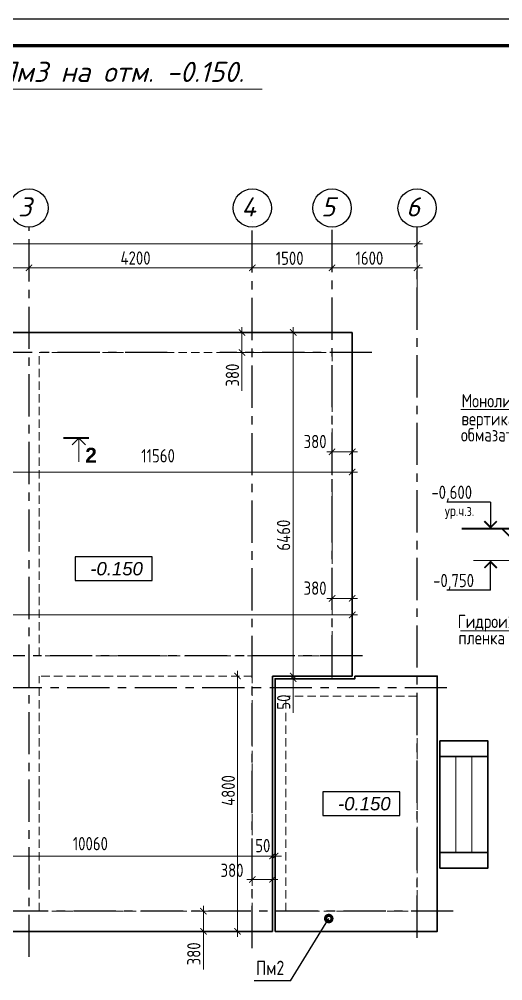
# Model space of a CAD drawing. Extents: x -12289450 to -10763036, y -7834513 to -6150123.
# Drawn here: x -11129377 to -11120280, y -7822890 to -7804813 of the extents above; entities that cross this region are included whole.
import ezdxf

# ---------------------------------------------------------------- set-up
doc = ezdxf.new("R2010")
doc.units = 0
doc.header["$LTSCALE"] = 25
doc.header["$PDMODE"] = 35
doc.linetypes.add('CENTER', pattern=[50.8, 31.75, -6.35, 6.35, -6.35])
doc.linetypes.add('HIDDEN', pattern=[9.525, 6.35, -3.175])
doc.layers.get('DefPoints').update_dxf_attribs({"color": 10, "lineweight": 30})
for name, color, linetype in [('001-ПЕРЕГОРОДКИ', 5, 'Continuous'), ('005-РАЗМЕРЫ', 252, 'Continuous'), ('014-ОСИ', 251, 'CENTER'), ('Annotation - Text', 7, 'Continuous'), ('Текст', 7, 'Continuous')]:
    doc.layers.add(name, color=color, linetype=linetype)
for name, color, linetype, lineweight in [('Ростверк', 5, 'Continuous', 35), ('СТЕНЫ', 5, 'Continuous', 40), ('Текст AMS', 7, 'Continuous', 9), ('ФУНДАМЕНТ', 5, 'Continuous', 30)]:
    doc.layers.add(name, color=color, linetype=linetype, lineweight=lineweight)
doc.styles.add('gismo', font='isocpeui.ttf')
doc.styles.add('GOST 2.304', font='cs_gost2304.shx')
doc.styles.add('Isocpeur', font='isocpeui.ttf')
doc.styles.get("Standard").update_dxf_attribs({"font": 'arial.ttf'})
doc.styles.add('СГЕНЕРИР_СТИЛЬ_1', font='arialbd.ttf')
doc.styles.add('Текстер', font='ariali.ttf')
doc.dimstyles.new('1', dxfattribs={"dimscale": 100, "dimtxt": 2.5, "dimasz": 1.2, "dimexe": 1, "dimexo": 1, "dimgap": 0.5, "dimtad": 1, "dimdec": 0, "dimzin": 0, "dimdsep": 46, "dimtxsty": 'GOST 2.304', "dimblk": 'ARCHTICK', "dimcen": 0.09, "dimdle": 1, "dimclrd": 256, "dimclre": 256, "dimclrt": 7, "dimadec": 0, "dimazin": 0, "dimtfac": 1, "dimtdec": 0, "dimtmove": 0, "dimatfit": 3, "dimldrblk": 'ARCHTICK', "dimfxl": 0, "dimtolj": 1, "dimtzin": 0, "dimlwd": 5, "dimlwe": 5, "dimarcsym": 0})

# ---------------------------------------------------------------- blocks, each defined once
blk = doc.blocks.new('_ArchTick')
at = {"color": 0, "linetype": 'ByBlock', "const_width": 0.15}
blk.add_lwpolyline([(-0.5, -0.5), (0.5, 0.5)], dxfattribs=at)
blk = doc.blocks.new('*D1415')
at = {"layer": '005-РАЗМЕРЫ', "lineweight": 5, "transparency": 16777216}
for p, q in [((-11134392, -7809488), (-11129092, -7809488)), ((-11134292, -7809557), (-11134292, -7809388)), ((-11129192, -7809557), (-11129192, -7809388))]:
    blk.add_line(p, q, dxfattribs=at)
at = {"layer": 'DefPoints', "color": 0, "transparency": 16777216}
for p in [(-11129192, -7809488), (-11134292, -7809657), (-11129192, -7809657)]:
    blk.add_point(p, dxfattribs=at)
at = {"layer": '005-РАЗМЕРЫ', "lineweight": 5, "transparency": 16777216, "xscale": 120, "yscale": 120, "zscale": 120, "rotation": 180}
blk.add_blockref('_ArchTick', (-11134292, -7809488), dxfattribs=at)
at = {"layer": '005-РАЗМЕРЫ', "lineweight": 5, "transparency": 16777216, "xscale": 120, "yscale": 120, "zscale": 120}
blk.add_blockref('_ArchTick', (-11129192, -7809488), dxfattribs=at)
at = {"layer": '005-РАЗМЕРЫ', "color": 7, "transparency": 16777216, "insert": (-11132898, -7809307), "char_height": 250, "attachment_point": 5, "style": 'GOST 2.304'}
blk.add_mtext('\\A1;5100', dxfattribs=at)
blk = doc.blocks.new('*D1416')
at = {"layer": '005-РАЗМЕРЫ', "lineweight": 5, "transparency": 16777216}
for p, q in [((-11135792, -7809884), (-11135792, -7808938)), ((-11121892, -7810101), (-11121892, -7808938)), ((-11135892, -7809038), (-11121792, -7809038))]:
    blk.add_line(p, q, dxfattribs=at)
at = {"layer": 'DefPoints', "color": 0, "transparency": 16777216}
for p in [(-11121892, -7809038), (-11135792, -7809984), (-11121892, -7810201)]:
    blk.add_point(p, dxfattribs=at)
at = {"layer": '005-РАЗМЕРЫ', "lineweight": 5, "transparency": 16777216, "xscale": 120, "yscale": 120, "zscale": 120, "rotation": 180}
blk.add_blockref('_ArchTick', (-11135792, -7809038), dxfattribs=at)
at = {"layer": '005-РАЗМЕРЫ', "lineweight": 5, "transparency": 16777216, "xscale": 120, "yscale": 120, "zscale": 120}
blk.add_blockref('_ArchTick', (-11121892, -7809038), dxfattribs=at)
at = {"layer": '005-РАЗМЕРЫ', "color": 7, "transparency": 16777216, "insert": (-11131012, -7808856), "char_height": 250, "attachment_point": 5, "style": 'GOST 2.304'}
blk.add_mtext('\\A1;13900', dxfattribs=at)
blk = doc.blocks.new('*D1418')
at = {"layer": '005-РАЗМЕРЫ', "lineweight": 5, "transparency": 16777216}
for p, q in [((-11129292, -7809488), (-11124892, -7809488)), ((-11129192, -7809557), (-11129192, -7809388)), ((-11124992, -7809557), (-11124992, -7809388))]:
    blk.add_line(p, q, dxfattribs=at)
at = {"layer": 'DefPoints', "color": 0, "transparency": 16777216}
for p in [(-11124992, -7809488), (-11129192, -7809657), (-11124992, -7809657)]:
    blk.add_point(p, dxfattribs=at)
at = {"layer": '005-РАЗМЕРЫ', "lineweight": 5, "transparency": 16777216, "xscale": 120, "yscale": 120, "zscale": 120, "rotation": 180}
blk.add_blockref('_ArchTick', (-11129192, -7809488), dxfattribs=at)
at = {"layer": '005-РАЗМЕРЫ', "lineweight": 5, "transparency": 16777216, "xscale": 120, "yscale": 120, "zscale": 120}
blk.add_blockref('_ArchTick', (-11124992, -7809488), dxfattribs=at)
at = {"layer": '005-РАЗМЕРЫ', "color": 7, "transparency": 16777216, "insert": (-11127188, -7809303), "char_height": 250, "attachment_point": 5, "style": 'GOST 2.304'}
blk.add_mtext('\\A1;4200', dxfattribs=at)
blk = doc.blocks.new('*D1419')
at = {"layer": '005-РАЗМЕРЫ', "lineweight": 5, "transparency": 16777216}
for p, q in [((-11125092, -7809488), (-11123392, -7809488)), ((-11124992, -7809557), (-11124992, -7809388)), ((-11123492, -7809557), (-11123492, -7809388))]:
    blk.add_line(p, q, dxfattribs=at)
at = {"layer": 'DefPoints', "color": 0, "transparency": 16777216}
for p in [(-11123492, -7809488), (-11124992, -7809657), (-11123492, -7809657)]:
    blk.add_point(p, dxfattribs=at)
at = {"layer": '005-РАЗМЕРЫ', "lineweight": 5, "transparency": 16777216, "xscale": 120, "yscale": 120, "zscale": 120, "rotation": 180}
blk.add_blockref('_ArchTick', (-11124992, -7809488), dxfattribs=at)
at = {"layer": '005-РАЗМЕРЫ', "lineweight": 5, "transparency": 16777216, "xscale": 120, "yscale": 120, "zscale": 120}
blk.add_blockref('_ArchTick', (-11123492, -7809488), dxfattribs=at)
at = {"layer": '005-РАЗМЕРЫ', "color": 7, "transparency": 16777216, "insert": (-11124289, -7809307), "char_height": 250, "attachment_point": 5, "style": 'GOST 2.304'}
blk.add_mtext('\\A1;1500', dxfattribs=at)
blk = doc.blocks.new('*D1420')
at = {"layer": '005-РАЗМЕРЫ', "lineweight": 5, "transparency": 16777216}
for p, q in [((-11123592, -7809488), (-11121792, -7809488)), ((-11123492, -7809557), (-11123492, -7809388)), ((-11121892, -7809522), (-11121892, -7809388))]:
    blk.add_line(p, q, dxfattribs=at)
at = {"layer": 'DefPoints', "color": 0, "transparency": 16777216}
for p in [(-11121892, -7809488), (-11123492, -7809657), (-11121892, -7809622)]:
    blk.add_point(p, dxfattribs=at)
at = {"layer": '005-РАЗМЕРЫ', "lineweight": 5, "transparency": 16777216, "xscale": 120, "yscale": 120, "zscale": 120, "rotation": 180}
blk.add_blockref('_ArchTick', (-11123492, -7809488), dxfattribs=at)
at = {"layer": '005-РАЗМЕРЫ', "lineweight": 5, "transparency": 16777216, "xscale": 120, "yscale": 120, "zscale": 120}
blk.add_blockref('_ArchTick', (-11121892, -7809488), dxfattribs=at)
at = {"layer": '005-РАЗМЕРЫ', "color": 7, "transparency": 16777216, "insert": (-11122789, -7809305), "char_height": 250, "attachment_point": 5, "style": 'GOST 2.304'}
blk.add_mtext('\\A1;1600', dxfattribs=at)
blk = doc.blocks.new('*D1426')
at = {"layer": '005-РАЗМЕРЫ', "lineweight": 5, "transparency": 16777216}
for p, q in [((-11124222, -7810601), (-11124222, -7817261)), ((-11124190, -7810701), (-11124322, -7810701)), ((-11124190, -7817161), (-11124322, -7817161))]:
    blk.add_line(p, q, dxfattribs=at)
at = {"layer": 'DefPoints', "color": 0, "transparency": 16777216}
for p in [(-11124090, -7810701), (-11124222, -7817161), (-11124090, -7817161)]:
    blk.add_point(p, dxfattribs=at)
at = {"layer": '005-РАЗМЕРЫ', "lineweight": 5, "transparency": 16777216, "xscale": 120, "yscale": 120, "zscale": 120}
for p, rotation in [((-11124222, -7810701), 90), ((-11124222, -7817161), 270)]:
    blk.add_blockref('_ArchTick', p, dxfattribs=dict(at, rotation=rotation))
at = {"layer": '005-РАЗМЕРЫ', "color": 7, "transparency": 16777216, "insert": (-11124404, -7814513), "char_height": 250, "attachment_point": 5, "rotation": 90, "style": 'GOST 2.304'}
blk.add_mtext('\\A1;6460', dxfattribs=at)
blk = doc.blocks.new('*D1427')
at = {"layer": '005-РАЗМЕРЫ', "lineweight": 5, "transparency": 16777216}
for p, q in [((-11125186, -7810601), (-11125186, -7811081)), ((-11125154, -7810701), (-11125286, -7810701)), ((-11125154, -7811081), (-11125286, -7811081)), ((-11125186, -7811081), (-11125186, -7811798))]:
    blk.add_line(p, q, dxfattribs=at)
at = {"layer": 'DefPoints', "color": 0, "transparency": 16777216}
for p in [(-11125054, -7810701), (-11125186, -7811081), (-11125054, -7811081)]:
    blk.add_point(p, dxfattribs=at)
at = {"layer": '005-РАЗМЕРЫ', "lineweight": 5, "transparency": 16777216, "xscale": 120, "yscale": 120, "zscale": 120}
for p, rotation in [((-11125186, -7810701), 90), ((-11125186, -7811081), 270)]:
    blk.add_blockref('_ArchTick', p, dxfattribs=dict(at, rotation=rotation))
at = {"layer": '005-РАЗМЕРЫ', "color": 7, "transparency": 16777216, "insert": (-11125366, -7811504), "char_height": 250, "attachment_point": 5, "rotation": 90, "style": 'GOST 2.304'}
blk.add_mtext('\\A1;380', dxfattribs=at)
blk = doc.blocks.new('*D1428')
at = {"layer": '005-РАЗМЕРЫ', "lineweight": 5, "transparency": 16777216}
for p, q in [((-11125912, -7821481), (-11125912, -7821961)), ((-11125879, -7821581), (-11126012, -7821581)), ((-11125879, -7821961), (-11126012, -7821961)), ((-11125912, -7821961), (-11125912, -7822678))]:
    blk.add_line(p, q, dxfattribs=at)
at = {"layer": 'DefPoints', "color": 0, "transparency": 16777216}
for p in [(-11125779, -7821581), (-11125912, -7821961), (-11125779, -7821961)]:
    blk.add_point(p, dxfattribs=at)
at = {"layer": '005-РАЗМЕРЫ', "lineweight": 5, "transparency": 16777216, "xscale": 120, "yscale": 120, "zscale": 120}
for p, rotation in [((-11125912, -7821581), 90), ((-11125912, -7821961), 270)]:
    blk.add_blockref('_ArchTick', p, dxfattribs=dict(at, rotation=rotation))
at = {"layer": '005-РАЗМЕРЫ', "color": 7, "transparency": 16777216, "insert": (-11126092, -7822384), "char_height": 250, "attachment_point": 5, "rotation": 90, "style": 'GOST 2.304'}
blk.add_mtext('\\A1;380', dxfattribs=at)
blk = doc.blocks.new('*D1429')
at = {"layer": '005-РАЗМЕРЫ', "lineweight": 5, "transparency": 16777216}
for p, q in [((-11125269, -7817061), (-11125269, -7822061)), ((-11125237, -7817161), (-11125369, -7817161)), ((-11125237, -7821961), (-11125369, -7821961))]:
    blk.add_line(p, q, dxfattribs=at)
at = {"layer": 'DefPoints', "color": 0, "transparency": 16777216}
for p in [(-11125137, -7817161), (-11125269, -7821961), (-11125137, -7821961)]:
    blk.add_point(p, dxfattribs=at)
at = {"layer": '005-РАЗМЕРЫ', "lineweight": 5, "transparency": 16777216, "xscale": 120, "yscale": 120, "zscale": 120}
for p, rotation in [((-11125269, -7817161), 90), ((-11125269, -7821961), 270)]:
    blk.add_blockref('_ArchTick', p, dxfattribs=dict(at, rotation=rotation))
at = {"layer": '005-РАЗМЕРЫ', "color": 7, "transparency": 16777216, "insert": (-11125444, -7819313), "char_height": 250, "attachment_point": 5, "rotation": 90, "style": 'GOST 2.304'}
blk.add_mtext('\\A1;4800', dxfattribs=at)
blk = doc.blocks.new('*D1430')
at = {"layer": '005-РАЗМЕРЫ', "lineweight": 5, "ltscale": 100, "transparency": 16777216}
for p, q in [((-11123592, -7812946), (-11123012, -7812946)), ((-11123492, -7812929), (-11123492, -7813046)), ((-11123112, -7812929), (-11123112, -7813046))]:
    blk.add_line(p, q, dxfattribs=at)
at = {"layer": 'DefPoints', "color": 0, "ltscale": 100, "transparency": 16777216}
for p in [(-11123492, -7812829), (-11123112, -7812829), (-11123112, -7812946)]:
    blk.add_point(p, dxfattribs=at)
at = {"layer": '005-РАЗМЕРЫ', "lineweight": 5, "ltscale": 100, "transparency": 16777216, "xscale": 120, "yscale": 120, "zscale": 120, "rotation": 180}
blk.add_blockref('_ArchTick', (-11123492, -7812946), dxfattribs=at)
at = {"layer": '005-РАЗМЕРЫ', "lineweight": 5, "ltscale": 100, "transparency": 16777216, "xscale": 120, "yscale": 120, "zscale": 120}
blk.add_blockref('_ArchTick', (-11123112, -7812946), dxfattribs=at)
at = {"layer": '005-РАЗМЕРЫ', "color": 7, "ltscale": 100, "transparency": 16777216, "insert": (-11123811, -7812753), "char_height": 250, "attachment_point": 5, "style": 'GOST 2.304'}
blk.add_mtext('\\A1;380', dxfattribs=at)
blk = doc.blocks.new('*D1431')
at = {"layer": '005-РАЗМЕРЫ', "lineweight": 5, "ltscale": 100, "transparency": 16777216}
for p, q in [((-11123012, -7813326), (-11134772, -7813326)), ((-11134672, -7813194), (-11134672, -7813426)), ((-11123112, -7813201), (-11123112, -7813426))]:
    blk.add_line(p, q, dxfattribs=at)
at = {"layer": 'DefPoints', "color": 0, "ltscale": 100, "transparency": 16777216}
for p in [(-11134672, -7813094), (-11123112, -7813101), (-11134672, -7813326)]:
    blk.add_point(p, dxfattribs=at)
at = {"layer": '005-РАЗМЕРЫ', "lineweight": 5, "ltscale": 100, "transparency": 16777216, "xscale": 120, "yscale": 120, "zscale": 120, "rotation": 180}
blk.add_blockref('_ArchTick', (-11134672, -7813326), dxfattribs=at)
at = {"layer": '005-РАЗМЕРЫ', "lineweight": 5, "ltscale": 100, "transparency": 16777216, "xscale": 120, "yscale": 120, "zscale": 120}
blk.add_blockref('_ArchTick', (-11123112, -7813326), dxfattribs=at)
at = {"layer": '005-РАЗМЕРЫ', "color": 7, "ltscale": 100, "transparency": 16777216, "insert": (-11126764, -7813020), "char_height": 250, "attachment_point": 5, "style": 'GOST 2.304'}
blk.add_mtext('\\A1;11560', dxfattribs=at)
blk = doc.blocks.new('*D1436')
at = {"layer": '005-РАЗМЕРЫ', "lineweight": 5, "ltscale": 100, "transparency": 16777216}
for p, q in [((-11123592, -7815701), (-11123012, -7815701)), ((-11123492, -7815685), (-11123492, -7815801)), ((-11123112, -7815685), (-11123112, -7815801))]:
    blk.add_line(p, q, dxfattribs=at)
at = {"layer": 'DefPoints', "color": 0, "ltscale": 100, "transparency": 16777216}
for p in [(-11123492, -7815585), (-11123112, -7815585), (-11123112, -7815701)]:
    blk.add_point(p, dxfattribs=at)
at = {"layer": '005-РАЗМЕРЫ', "lineweight": 5, "ltscale": 100, "transparency": 16777216, "xscale": 120, "yscale": 120, "zscale": 120, "rotation": 180}
blk.add_blockref('_ArchTick', (-11123492, -7815701), dxfattribs=at)
at = {"layer": '005-РАЗМЕРЫ', "lineweight": 5, "ltscale": 100, "transparency": 16777216, "xscale": 120, "yscale": 120, "zscale": 120}
blk.add_blockref('_ArchTick', (-11123112, -7815701), dxfattribs=at)
at = {"layer": '005-РАЗМЕРЫ', "color": 7, "ltscale": 100, "transparency": 16777216, "insert": (-11123811, -7815509), "char_height": 250, "attachment_point": 5, "style": 'GOST 2.304'}
blk.add_mtext('\\A1;380', dxfattribs=at)
blk = doc.blocks.new('*D1437')
at = {"layer": '005-РАЗМЕРЫ', "lineweight": 5, "ltscale": 100, "transparency": 16777216}
for p, q in [((-11136172, -7815877), (-11136172, -7816112)), ((-11123012, -7816012), (-11136272, -7816012)), ((-11123112, -7815901), (-11123112, -7816112))]:
    blk.add_line(p, q, dxfattribs=at)
at = {"layer": 'DefPoints', "color": 0, "ltscale": 100, "transparency": 16777216}
for p in [(-11136172, -7815777), (-11123112, -7815801), (-11136172, -7816012)]:
    blk.add_point(p, dxfattribs=at)
at = {"layer": '005-РАЗМЕРЫ', "lineweight": 5, "ltscale": 100, "transparency": 16777216, "xscale": 120, "yscale": 120, "zscale": 120, "rotation": 180}
blk.add_blockref('_ArchTick', (-11136172, -7816012), dxfattribs=at)
at = {"layer": '005-РАЗМЕРЫ', "lineweight": 5, "ltscale": 100, "transparency": 16777216, "xscale": 120, "yscale": 120, "zscale": 120}
blk.add_blockref('_ArchTick', (-11123112, -7816012), dxfattribs=at)
at = {"layer": '005-РАЗМЕРЫ', "color": 7, "ltscale": 100, "transparency": 16777216, "insert": (-11130932, -7815805), "char_height": 250, "attachment_point": 5, "style": 'GOST 2.304'}
blk.add_mtext('\\A1;13060', dxfattribs=at)
blk = doc.blocks.new('*D1439')
at = {"layer": '005-РАЗМЕРЫ', "lineweight": 5, "ltscale": 100, "transparency": 16777216}
for p, q in [((-11125092, -7820985), (-11124512, -7820985)), ((-11124992, -7820969), (-11124992, -7821085)), ((-11124612, -7820969), (-11124612, -7821085))]:
    blk.add_line(p, q, dxfattribs=at)
at = {"layer": 'DefPoints', "color": 0, "ltscale": 100, "transparency": 16777216}
for p in [(-11124992, -7820869), (-11124612, -7820869), (-11124612, -7820985)]:
    blk.add_point(p, dxfattribs=at)
at = {"layer": '005-РАЗМЕРЫ', "lineweight": 5, "ltscale": 100, "transparency": 16777216, "xscale": 120, "yscale": 120, "zscale": 120, "rotation": 180}
blk.add_blockref('_ArchTick', (-11124992, -7820985), dxfattribs=at)
at = {"layer": '005-РАЗМЕРЫ', "lineweight": 5, "ltscale": 100, "transparency": 16777216, "xscale": 120, "yscale": 120, "zscale": 120}
blk.add_blockref('_ArchTick', (-11124612, -7820985), dxfattribs=at)
at = {"layer": '005-РАЗМЕРЫ', "color": 7, "ltscale": 100, "transparency": 16777216, "insert": (-11125373, -7820813), "char_height": 250, "attachment_point": 5, "style": 'GOST 2.304'}
blk.add_mtext('\\A1;380', dxfattribs=at)
blk = doc.blocks.new('*D1440')
at = {"layer": '005-РАЗМЕРЫ', "lineweight": 5, "ltscale": 100, "transparency": 16777216}
for p, q in [((-11124512, -7820546), (-11134772, -7820546)), ((-11134672, -7820414), (-11134672, -7820646)), ((-11124612, -7820414), (-11124612, -7820646))]:
    blk.add_line(p, q, dxfattribs=at)
at = {"layer": 'DefPoints', "color": 0, "ltscale": 100, "transparency": 16777216}
for p in [(-11134672, -7820314), (-11124612, -7820314), (-11134672, -7820546)]:
    blk.add_point(p, dxfattribs=at)
at = {"layer": '005-РАЗМЕРЫ', "lineweight": 5, "ltscale": 100, "transparency": 16777216, "xscale": 120, "yscale": 120, "zscale": 120, "rotation": 180}
blk.add_blockref('_ArchTick', (-11134672, -7820546), dxfattribs=at)
at = {"layer": '005-РАЗМЕРЫ', "lineweight": 5, "ltscale": 100, "transparency": 16777216, "xscale": 120, "yscale": 120, "zscale": 120}
blk.add_blockref('_ArchTick', (-11124612, -7820546), dxfattribs=at)
at = {"layer": '005-РАЗМЕРЫ', "color": 7, "ltscale": 100, "transparency": 16777216, "insert": (-11128038, -7820312), "char_height": 250, "attachment_point": 5, "style": 'GOST 2.304'}
blk.add_mtext('\\A1;10060', dxfattribs=at)
blk = doc.blocks.new('*D1446')
at = {"layer": '005-РАЗМЕРЫ', "lineweight": 5, "ltscale": 100, "transparency": 16777216}
for p, q in [((-11124612, -7820546), (-11124732, -7820546)), ((-11124612, -7820530), (-11124612, -7820646)), ((-11124562, -7820546), (-11124612, -7820546)), ((-11124562, -7820530), (-11124562, -7820646)), ((-11124562, -7820546), (-11124442, -7820546))]:
    blk.add_line(p, q, dxfattribs=at)
at = {"layer": 'DefPoints', "color": 0, "ltscale": 100, "transparency": 16777216}
for p in [(-11124612, -7820430), (-11124612, -7820546), (-11124562, -7820430)]:
    blk.add_point(p, dxfattribs=at)
at = {"layer": '005-РАЗМЕРЫ', "lineweight": 5, "ltscale": 100, "transparency": 16777216, "xscale": 120, "yscale": 120, "zscale": 120}
blk.add_blockref('_ArchTick', (-11124612, -7820546), dxfattribs=at)
at = {"layer": '005-РАЗМЕРЫ', "lineweight": 5, "ltscale": 100, "transparency": 16777216, "xscale": 120, "yscale": 120, "zscale": 120, "rotation": 180}
blk.add_blockref('_ArchTick', (-11124562, -7820546), dxfattribs=at)
at = {"layer": '005-РАЗМЕРЫ', "color": 7, "ltscale": 100, "transparency": 16777216, "insert": (-11124795, -7820349), "char_height": 250, "attachment_point": 5, "style": 'GOST 2.304'}
blk.add_mtext('\\A1;50', dxfattribs=at)
blk = doc.blocks.new('*D1500')
at = {"layer": '005-РАЗМЕРЫ', "lineweight": 5, "transparency": 16777216}
for p, q in [((-11124222, -7817161), (-11124222, -7817041)), ((-11124225, -7817161), (-11124322, -7817161)), ((-11124225, -7817211), (-11124322, -7817211)), ((-11124222, -7817161), (-11124222, -7817211)), ((-11124222, -7817211), (-11124222, -7817851))]:
    blk.add_line(p, q, dxfattribs=at)
at = {"layer": 'DefPoints', "color": 0, "transparency": 16777216}
for p in [(-11124222, -7817161), (-11124125, -7817161), (-11124125, -7817211)]:
    blk.add_point(p, dxfattribs=at)
at = {"layer": '005-РАЗМЕРЫ', "lineweight": 5, "transparency": 16777216, "xscale": 120, "yscale": 120, "zscale": 120}
for p, rotation in [((-11124222, -7817161), 270), ((-11124222, -7817211), 90)]:
    blk.add_blockref('_ArchTick', p, dxfattribs=dict(at, rotation=rotation))
at = {"layer": '005-РАЗМЕРЫ', "color": 7, "transparency": 16777216, "insert": (-11124402, -7817651), "char_height": 250, "attachment_point": 5, "rotation": 90, "style": 'GOST 2.304'}
blk.add_mtext('\\A1;50', dxfattribs=at)
blk = doc.blocks.new('Уровень')
at = {"color": 213, "linetype": 'ByBlock'}
blk.add_lwpolyline([(0, 0), (1544, 0), (1544, 469), (0, 469)], close=True, dxfattribs=at)
at = {"flags": 4}
blk.add_attdef('+-0.000', (70, 107), '', height=250, dxfattribs=at)

msp = doc.modelspace()

# ---------------------------------------------------------------- linework, layer by layer
at = {"lineweight": 13, "ltscale": 20}
for p, q in [((-11121066.9, -7812153.3), (-11116607.4, -7812153.3)), ((-11119002.4, -7816312), (-11121075.6, -7816312))]:
    msp.add_line(p, q, dxfattribs=at)
at = {"linetype": 'Continuous', "lineweight": 25, "ltscale": 20}
for p, q in [((-11120509.7, -7813889.3), (-11121335.3, -7813889.3)), ((-11120509.7, -7813889.3), (-11121335.3, -7813889.3)), ((-11120509.7, -7813889.3), (-11120509.7, -7814389.5)), ((-11120509.7, -7813889.3), (-11120509.7, -7814389.5)), ((-11120509.7, -7815276.8), (-11120509.7, -7814989.5)), ((-11120509.7, -7815548), (-11120509.7, -7814989.5)), ((-11120509.7, -7815548), (-11121335.3, -7815548))]:
    msp.add_line(p, q, dxfattribs=at)
at = {"lineweight": 25, "ltscale": 20}
msp.add_line((-11124271.3, -7822889.9), (-11124954.5, -7822889.9), dxfattribs=at)
at = {"linetype": 'Continuous', "lineweight": 25, "ltscale": 75, "extrusion": (0, 1, 0), "elevation": -7804813.4}
msp.add_lwpolyline([(11099034.9, 0), (11141034.7, 0)], dxfattribs=at)
at = {"linetype": 'Continuous', "lineweight": 60, "ltscale": 75, "extrusion": (0, 1, 0), "elevation": -7805313.3}
msp.add_lwpolyline([(11099544.1, 0), (11139033.2, 0)], dxfattribs=at)
at = {"linetype": 'Continuous', "lineweight": 25, "ltscale": 20, "const_width": 32}
for points in [[(-11120393, -7814250.2), (-11120509.7, -7814366.9), (-11120626.4, -7814250.2)], [(-11120393, -7814250.2), (-11120509.7, -7814366.9), (-11120626.4, -7814250.2)], [(-11120393, -7815128.9), (-11120509.7, -7815012.2), (-11120626.4, -7815128.9)], [(-11120393, -7815128.9), (-11120509.7, -7815012.2), (-11120626.4, -7815128.9)]]:
    msp.add_lwpolyline(points, dxfattribs=at)
at = {"lineweight": 25, "ltscale": 20, "const_width": 120}
msp.add_lwpolyline([(-11123523.9, -7821720.1, -1), (-11123583.9, -7821720.1, -1)], format="xyb", close=True, dxfattribs=at)
at = {"lineweight": 25, "ltscale": 20}
msp.add_lwpolyline([(-11124271.3, -7822889.9), (-11123553.9, -7821720.1)], dxfattribs=at)
at = {"layer": '001-ПЕРЕГОРОДКИ', "lineweight": 35, "ltscale": 100}
msp.add_lwpolyline([(-11128066.8, -7812692), (-11128541.5, -7812692)], dxfattribs=at)
at = {"layer": '001-ПЕРЕГОРОДКИ', "lineweight": 18, "ltscale": 100}
msp.add_lwpolyline([(-11128255.8, -7813135.8), (-11128255.8, -7812692)], dxfattribs=at)
msp.add_lwpolyline([(-11128255.8, -7813135.8), (-11128255.8, -7812692)], dxfattribs=at)
at = {"layer": '014-ОСИ'}
msp.add_line((-11123492, -7817188.8), (-11123492, -7808722.5), dxfattribs=at)
for points in [[(-11124992, -7822277.5), (-11124992, -7808622.5)], [(-11129192, -7822441.1), (-11129192, -7808722.5)], [(-11121892, -7822083.4), (-11121892, -7808722.5)], [(-11126592.8, -7811081.1), (-11138185.6, -7811081.1)], [(-11122742, -7811081.1), (-11125602, -7811081.1)], [(-11123492, -7814571.1), (-11123492, -7813271.1)], [(-11122921.9, -7816781.1), (-11138185.6, -7816781.1)], [(-11121330, -7817381.1), (-11138185.6, -7817381.1)], [(-11121212, -7821581.1), (-11138185.6, -7821581.1)]]:
    msp.add_lwpolyline(points, dxfattribs=at)
at = {"layer": 'Ростверк', "lineweight": 13, "ltscale": 100}
for points in [[(-11121162, -7820476.1), (-11121162, -7818676.1)], [(-11120862, -7820476.1), (-11120862, -7818676.1)]]:
    msp.add_lwpolyline(points, dxfattribs=at)
at = {"layer": 'СТЕНЫ', "lineweight": 30, "ltscale": 3}
for p, q in [((-11134672, -7810701.1), (-11123112, -7810701.1)), ((-11123112, -7810701.1), (-11123112, -7817161.1)), ((-11123112, -7817161.1), (-11124612, -7817161.1)), ((-11134672, -7821961.1), (-11124612, -7821961.1))]:
    msp.add_line(p, q, dxfattribs=at)
at = {"layer": 'СТЕНЫ', "color": 0, "ltscale": 4}
msp.add_line((-11121050.5, -7814389.5), (-11119695.9, -7814389.5), dxfattribs=at)
at = {"layer": 'СТЕНЫ', "color": 0, "lineweight": 5, "ltscale": 4}
for p, q in [((-11120830.4, -7814389.5), (-11120374.4, -7814389.5)), ((-11120830.4, -7814989.5), (-11120064.3, -7814989.5))]:
    msp.add_line(p, q, dxfattribs=at)
at = {"layer": 'СТЕНЫ', "linetype": 'Continuous', "lineweight": 35, "ltscale": 75}
msp.add_line((-11120295.9, -7814389.5), (-11119695.9, -7814989.5), dxfattribs=at)
at = {"layer": 'СТЕНЫ', "color": 5, "lineweight": 30}
for points in [[(-11128255.8, -7812692), (-11128379.2, -7812815.4)], [(-11128255.8, -7812692), (-11128132.5, -7812815.4)]]:
    msp.add_lwpolyline(points, dxfattribs=at)
at = {"layer": 'СТЕНЫ', "linetype": 'Continuous', "lineweight": 35, "ltscale": 75}
msp.add_lwpolyline([(-11120758, -7814389.5), (-11120295.9, -7814389.5)], dxfattribs=at)
at = {"layer": 'СТЕНЫ', "lineweight": 30, "ltscale": 3}
for points in [[(-11124612, -7821961.1), (-11124612, -7817161.1)], [(-11124562, -7821961.1), (-11121512, -7821961.1), (-11121512, -7817161.1), (-11123062, -7817161.1)], [(-11124562, -7821961.1), (-11124562, -7817211.1), (-11123062, -7817211.1)], [(-11123112, -7817211.1), (-11123062, -7817211.1), (-11123062, -7817161.1)], [(-11121462, -7818376.1), (-11120562, -7818376.1), (-11120562, -7820776.1), (-11121462, -7820776.1)], [(-11121462, -7820776.1), (-11121462, -7818376.1)], [(-11121462, -7818676.1), (-11120562, -7818676.1), (-11120562, -7820476.1), (-11121462, -7820476.1)]]:
    msp.add_lwpolyline(points, dxfattribs=at)
at = {"layer": 'Текст'}
for centre in [(-11129192, -7808362.5), (-11124992, -7808362.5), (-11123492, -7808362.5), (-11121892, -7808362.5)]:
    msp.add_circle(centre, 360, dxfattribs=at)
at = {"layer": 'Текст AMS', "linetype": 'Continuous', "lineweight": 5, "ltscale": 75}
msp.add_lwpolyline([(-11138413, -7806125.2), (-11124804.9, -7806125.2)], dxfattribs=at)
at = {"layer": 'ФУНДАМЕНТ', "linetype": 'HIDDEN', "lineweight": 0}
for p, q in [((-11123491.6, -7811081.1), (-11123491.6, -7816781.1)), ((-11123492, -7816781.1), (-11129002, -7816781.1)), ((-11121892, -7817541.1), (-11124362, -7817541.1)), ((-11124362, -7821581.1), (-11124362, -7817541.1)), ((-11121892, -7821581.1), (-11121892, -7817541.1)), ((-11124362, -7821581.1), (-11121892, -7821581.1))]:
    msp.add_line(p, q, dxfattribs=at)
for points in [[(-11129002, -7816781.1), (-11129002, -7811081.1)], [(-11129002, -7811081.1), (-11123492, -7811081.1)], [(-11129002, -7821581.1), (-11129002, -7817161.1)], [(-11124992, -7817161.1), (-11129002, -7817161.1)], [(-11124992, -7821581.1), (-11124992, -7817161.1)], [(-11129002, -7821581.1), (-11124992, -7821581.1)]]:
    msp.add_lwpolyline(points, dxfattribs=at)

# ---------------------------------------------------------------- block references
at = {"color": 7, "ltscale": 2}
ref = msp.add_blockref('Уровень', (-11128323.8, -7815362.2), dxfattribs=dict(at, xscale=0.9375, yscale=0.9375, zscale=0.9375))
ref.add_attrib('+-0.000', ' -0.150', (-11128136.8, -7815268), dxfattribs={"height": 250, "style": 'Текстер'})
ref = msp.add_blockref('Уровень', (-11123663.6, -7819780), dxfattribs=dict(at, xscale=0.9375, yscale=0.9375, zscale=0.9375))
ref.add_attrib('+-0.000', ' -0.150', (-11123476.5, -7819685.8), dxfattribs={"height": 250, "style": 'Текстер'})

# ---------------------------------------------------------------- texts
at = {"lineweight": 25, "ltscale": 20, "style": 'GOST 2.304'}
for s, height, p in [('Монолитный жб ростверк', 250, (-11121054.1, -7812110.7)), ('вертикальные поверхности', 250, (-11121057.5, -7812449.6)), ('обмазать битумом в 2 слоя', 250, (-11121067.4, -7812752)), ('Гидроизоляц.', 250, (-11121129.1, -7816258.8)), ('пленка', 250, (-11121115.1, -7816567)), ('Пм2', 270, (-11124922.4, -7822783.1))]:
    msp.add_text(s, height=height, dxfattribs=at).set_placement(p)
at = {"linetype": 'Continuous', "lineweight": 25, "ltscale": 20, "style": 'GOST 2.304'}
for s, height, p in [('-0,600', 250, (-11121623.5, -7813831.7)), ('ур.ч.з.', 200, (-11121369.5, -7814154.7)), ('-0,750', 250, (-11121590.5, -7815490.4))]:
    msp.add_text(s, height=height, dxfattribs=at).set_placement(p)
at = {"layer": 'Annotation - Text', "color": 0, "lineweight": 25, "style": 'gismo'}
msp.add_text('План монолитных плит Пм1, Пм2, Пм3 на отм. -0.150. ', height=378, dxfattribs=at).set_placement((-11138248.9, -7805992))
at = {"layer": 'Annotation - Text', "color": 7, "linetype": 'Continuous', "lineweight": 0, "insert": (-11128025.4, -7812869.8), "char_height": 280, "attachment_point": 2, "style": 'СГЕНЕРИР_СТИЛЬ_1'}
msp.add_mtext('2', dxfattribs=at)
at = {"layer": 'Текст', "style": 'Isocpeur'}
for s, p in [('3', (-11129397.3, -7808521.2)), ('4', (-11125197.3, -7808521.2)), ('5', (-11123697.3, -7808521.2)), ('6', (-11122097.3, -7808521.2))]:
    msp.add_text(s, height=360, dxfattribs=at).set_placement(p)

# ---------------------------------------------------------------- dimensions: what is measured, and where the dimension line sits
at = {"layer": '005-РАЗМЕРЫ'}
for base, p1, p2, picture, middle in [((-11121892, -7809038.1), (-11135792, -7809984.3), (-11121892, -7810201.5), '*D1416', (-11131011.6, -7809038.1)), ((-11129192, -7809487.5), (-11134292, -7809656.7), (-11129192, -7809656.7), '*D1415', (-11132898.3, -7809487.5)), ((-11124992, -7809487.5), (-11129192, -7809656.7), (-11124992, -7809656.7), '*D1418', (-11127187.9, -7809487.5)), ((-11123492, -7809487.5), (-11124992, -7809656.7), (-11123492, -7809656.7), '*D1419', (-11124289.3, -7809487.5)), ((-11121892, -7809487.5), (-11123492, -7809656.7), (-11121892, -7809621.9), '*D1420', (-11122789.3, -7809487.5))]:
    dim = msp.add_linear_dim(base=base, p1=p1, p2=p2, dimstyle='1', dxfattribs=at)
    dim.commit()
    dim.dimension.update_dxf_attribs({"geometry": picture, "text_midpoint": middle, "dimtype": 160})
for base, p1, p2, picture, middle in [((-11125186.1, -7811081.1), (-11125053.7, -7810701.1), (-11125053.7, -7811081.1), '*D1427', (-11125186.1, -7811504)), ((-11124222.1, -7817161.1), (-11124089.7, -7810701.1), (-11124089.7, -7817161.1), '*D1426', (-11124222.1, -7814513.4)), ((-11125268.9, -7821961.1), (-11125136.5, -7817161.1), (-11125136.5, -7821961.1), '*D1429', (-11125268.9, -7819313.4)), ((-11124222.1, -7817161.1), (-11124125.3, -7817211.1), (-11124125.3, -7817161.1), '*D1500', (-11124222.1, -7817651.1)), ((-11125911.8, -7821961.1), (-11125779.4, -7821581.1), (-11125779.4, -7821961.1), '*D1428', (-11125911.8, -7822384))]:
    dim = msp.add_linear_dim(base=base, p1=p1, p2=p2, angle=90, dimstyle='1', dxfattribs=at)
    dim.commit()
    dim.dimension.update_dxf_attribs({"geometry": picture, "text_midpoint": middle, "dimtype": 160})
at = {"layer": '005-РАЗМЕРЫ', "ltscale": 100}
for base, p1, p2, picture, middle in [((-11123112, -7812945.6), (-11123492, -7812829.4), (-11123112, -7812829.4), '*D1430', (-11123811.3, -7812753.1)), ((-11134672, -7813326.1), (-11123112, -7813100.9), (-11134672, -7813093.9), '*D1431', (-11126764.1, -7813020.2)), ((-11123112, -7815701.5), (-11123492, -7815585.3), (-11123112, -7815585.3), '*D1436', (-11123811.3, -7815509.1)), ((-11136172, -7816012.2), (-11123112, -7815801.5), (-11136172, -7815777.3), '*D1437', (-11130931.6, -7815805.4)), ((-11134672, -7820545.9), (-11124612, -7820313.7), (-11134672, -7820313.7), '*D1440', (-11128038.3, -7820311.7)), ((-11124612, -7820545.9), (-11124562, -7820429.7), (-11124612, -7820429.7), '*D1446', (-11124795.3, -7820348.9)), ((-11124612, -7820985.2), (-11124992, -7820869), (-11124612, -7820869), '*D1439', (-11125372.7, -7820812.6))]:
    dim = msp.add_linear_dim(base=base, p1=p1, p2=p2, dimstyle='1', override={"dimtmove": 2}, dxfattribs=at)
    dim.commit()
    dim.dimension.update_dxf_attribs({"geometry": picture, "text_midpoint": middle, "dimtype": 160})

doc.saveas('drawing.dxf')
